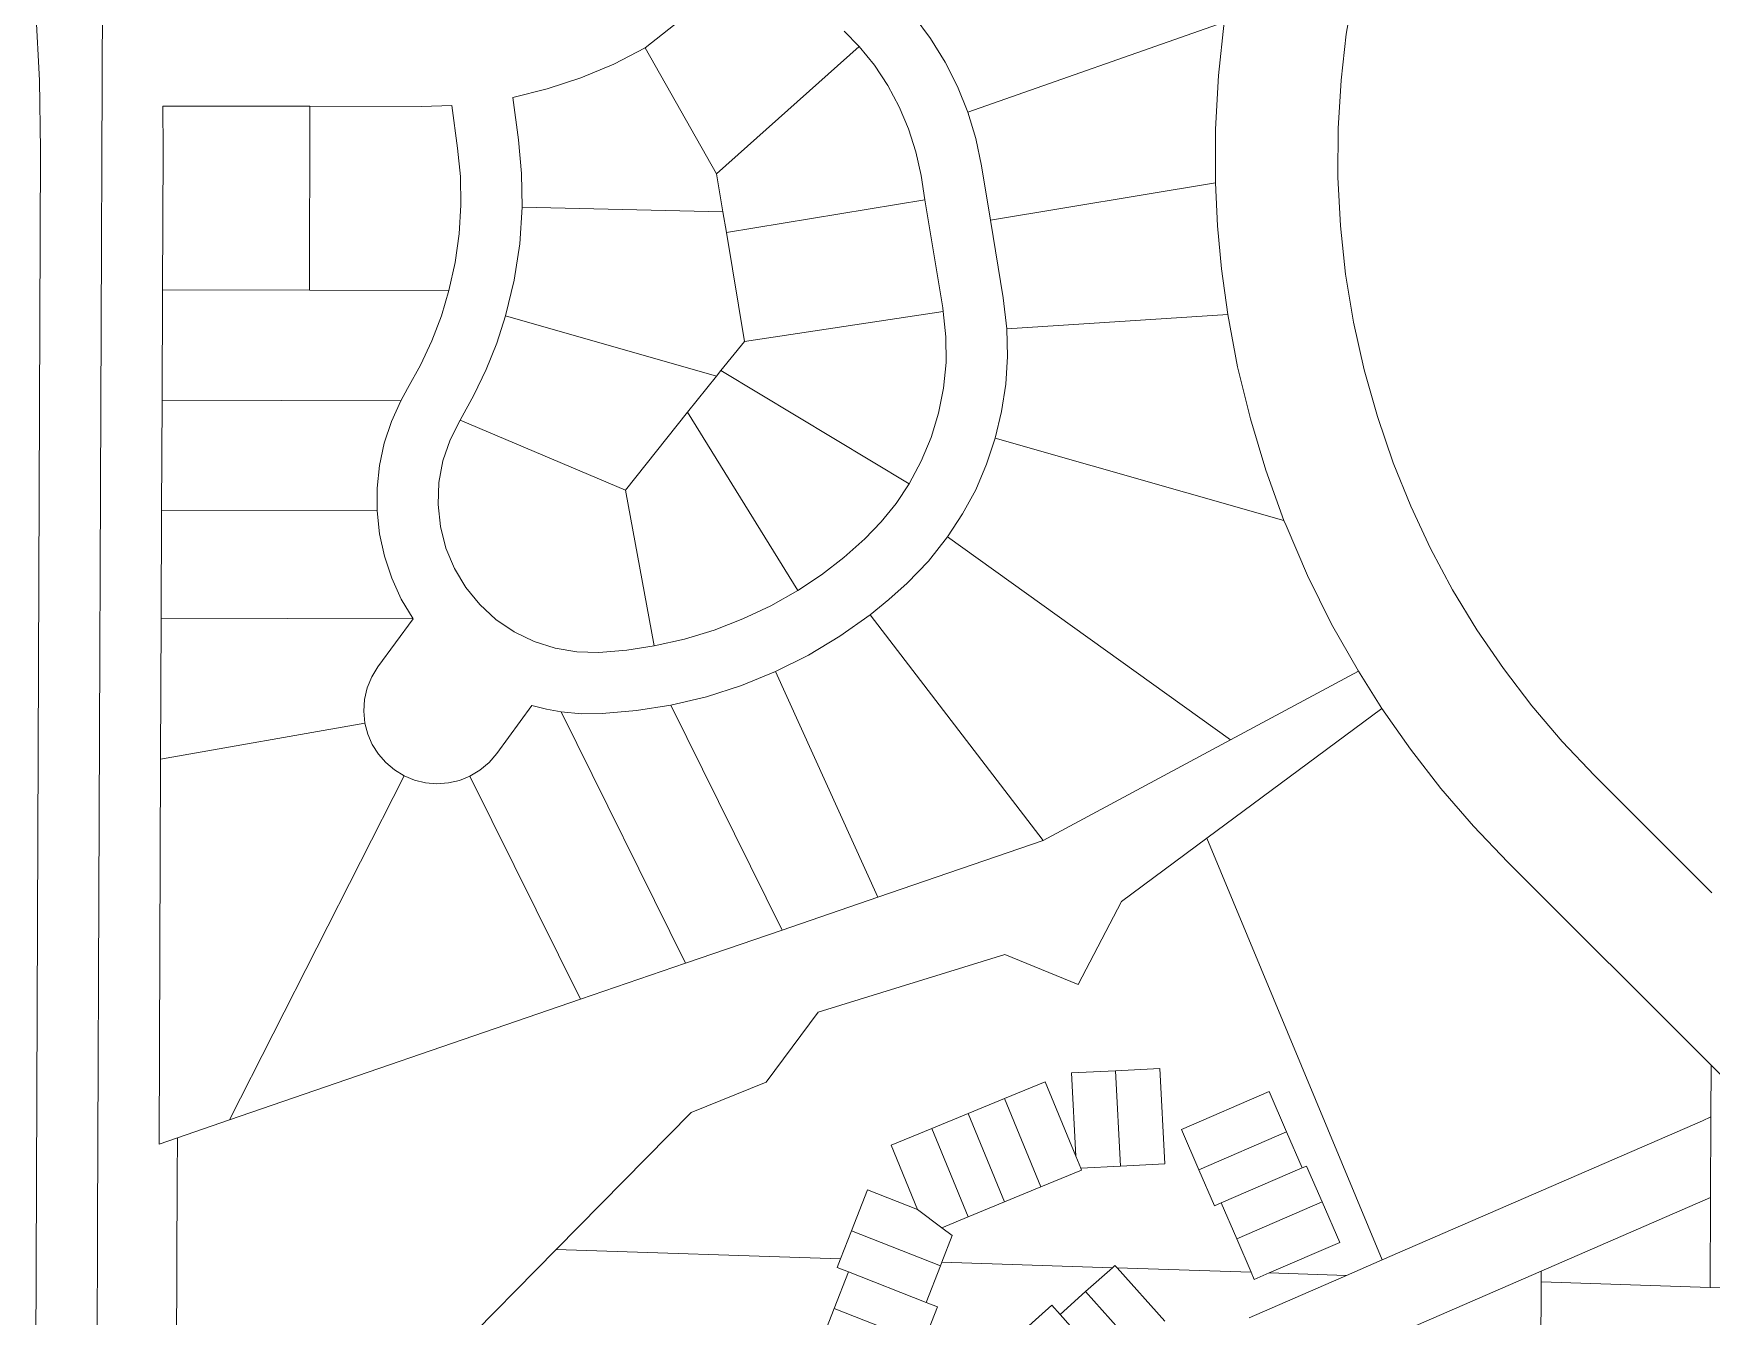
# Model space of a CAD drawing. Header units: feet. Extents: x 2741712 to 2750472, y 1004852 to 1013442.
# Drawn here: x 2742174 to 2743543, y 1008601 to 1009648 of the extents above; entities that cross this region are included whole.
import ezdxf

# ---------------------------------------------------------------- set-up
doc = ezdxf.new("R2010")
doc.units = ezdxf.units.FT
doc.header["$LTSCALE"] = 0.015
doc.header["$MEASUREMENT"] = 0
doc.layers.add('Carver County Parcels', color=7, linetype='Continuous')

msp = doc.modelspace()

# ---------------------------------------------------------------- linework, layer by layer
at = {"layer": 'Carver County Parcels', "lineweight": 5, "ltscale": 100}
for p, q in [((2742226.1, 1008676.7), (2742231.2, 1009943.7)), ((2742763.5, 1009708.4), (2742673, 1009636.5)), ((2743251.1, 1009684.9), (2743244.8, 1009647.7)), ((2742175.7, 1009666.5), (2742178.8, 1009609.9)), ((2742892.3, 1009662.1), (2742905.7, 1009644)), ((2742936, 1009584), (2743145.3, 1009657.4)), ((2743140.5, 1009613.9), (2743145.3, 1009657.4)), ((2742847.5, 1009637.5), (2742835.2, 1009650.2)), ((2742905.7, 1009644), (2742917.5, 1009624.9)), ((2743244.8, 1009647.7), (2743240.6, 1009610.2)), ((2742673, 1009636.5), (2742647.3, 1009623.2)), ((2742731.2, 1009533.7), (2742673, 1009636.5)), ((2742731.2, 1009533.7), (2742847.5, 1009637.5)), ((2742847.5, 1009637.5), (2742847.5, 1009637.5)), ((2742859.9, 1009622.2), (2742847.5, 1009637.5)), ((2742647.3, 1009623.2), (2742620.5, 1009612)), ((2742870.8, 1009605.8), (2742859.9, 1009622.2)), ((2742917.5, 1009624.9), (2742927.7, 1009604.8)), ((2742178.8, 1009609.9), (2742179.6, 1009553.3)), ((2742593, 1009602.9), (2742564.8, 1009596)), ((2742620.5, 1009612), (2742593, 1009602.9)), ((2742880.2, 1009588.4), (2742870.8, 1009605.8)), ((2742927.7, 1009604.8), (2742936, 1009584)), ((2743138.2, 1009570.1), (2743140.5, 1009613.9)), ((2743240.6, 1009610.2), (2743238.2, 1009570.6)), ((2742399.3, 1009588.8), (2742279.3, 1009589)), ((2742279.3, 1009589), (2742279.6, 1009552.9)), ((2742399.3, 1009588.8), (2742399, 1009438.8)), ((2742399.3, 1009588.8), (2742399.3, 1009588.8)), ((2742490.3, 1009588.6), (2742399.3, 1009588.8)), ((2742515.2, 1009589.4), (2742490.3, 1009588.6)), ((2742519.9, 1009554.7), (2742515.2, 1009589.4)), ((2742564.8, 1009596), (2742569.4, 1009561.3)), ((2742887.8, 1009570.3), (2742880.2, 1009588.4)), ((2742936, 1009584), (2742942.6, 1009562.4)), ((2742569.4, 1009561.3), (2742572, 1009533.9)), ((2742893.8, 1009551.5), (2742887.8, 1009570.3)), ((2742942.6, 1009562.4), (2742947.2, 1009540.3)), ((2743138.2, 1009526.4), (2743138.2, 1009570.1)), ((2743238.2, 1009570.6), (2743238, 1009530.9)), ((2742179.6, 1009553.3), (2742173.9, 1008130.4)), ((2742279.6, 1009552.9), (2742279.2, 1009439)), ((2742522.1, 1009531.4), (2742519.9, 1009554.7)), ((2742897.9, 1009532.2), (2742893.8, 1009551.5)), ((2742572, 1009533.9), (2742572.5, 1009506.5)), ((2742947.2, 1009540.3), (2742954.5, 1009496)), ((2742522.5, 1009508), (2742522.1, 1009531.4)), ((2742736.3, 1009502.7), (2742731.2, 1009533.7)), ((2742731.2, 1009533.7), (2742731.2, 1009533.7)), ((2742901.1, 1009512.6), (2742897.9, 1009532.2)), ((2743138.2, 1009526.4), (2742954.5, 1009496)), ((2743138.2, 1009526.4), (2743138.2, 1009526.4)), ((2743139.8, 1009491.3), (2743138.2, 1009526.4)), ((2743238, 1009530.9), (2743240.1, 1009491.2)), ((2742521.1, 1009484.6), (2742522.5, 1009508)), ((2742901.1, 1009512.6), (2742739.1, 1009485.9)), ((2742901.1, 1009512.6), (2742901.1, 1009512.6)), ((2742915.7, 1009424.4), (2742901.1, 1009512.6)), ((2742572.5, 1009506.5), (2742570.5, 1009476.5)), ((2742572.5, 1009506.5), (2742736.3, 1009502.7)), ((2742736.3, 1009502.7), (2742739.1, 1009485.9)), ((2742736.3, 1009502.7), (2742736.3, 1009502.7)), ((2742954.5, 1009496), (2742965, 1009432.5)), ((2742517.8, 1009461.4), (2742521.1, 1009484.6)), ((2742753.8, 1009396.9), (2742739.1, 1009485.9)), ((2743143, 1009456.3), (2743139.8, 1009491.3)), ((2743240.1, 1009491.2), (2743244.3, 1009451.7)), ((2742570.5, 1009476.5), (2742566, 1009446.9)), ((2742512.8, 1009438.5), (2742517.8, 1009461.4)), ((2743148.1, 1009419), (2743143, 1009456.3)), ((2743244.3, 1009451.7), (2743250.8, 1009412.6)), ((2742279.2, 1009439), (2742278.8, 1009349)), ((2742279.2, 1009439), (2742399, 1009438.8)), ((2742512.8, 1009438.5), (2742399, 1009438.8)), ((2742399, 1009438.8), (2742399, 1009438.8)), ((2742506.6, 1009417.7), (2742512.8, 1009438.5)), ((2742512.8, 1009438.5), (2742512.8, 1009438.5)), ((2742566, 1009446.9), (2742559, 1009417.7)), ((2742965, 1009432.5), (2742967.9, 1009407.1)), ((2742498.8, 1009397.3), (2742506.6, 1009417.7)), ((2742559, 1009417.7), (2742551.8, 1009395.6)), ((2742559, 1009417.7), (2742731, 1009368.5)), ((2742753.8, 1009396.9), (2742916.1, 1009421.4)), ((2742916.1, 1009421.4), (2742915.7, 1009424.4)), ((2742916.1, 1009421.4), (2742916.1, 1009421.4)), ((2742918.2, 1009400.6), (2742916.1, 1009421.4)), ((2743148.1, 1009419), (2742967.9, 1009407.1)), ((2743148.1, 1009419), (2743148.1, 1009419)), ((2743156.2, 1009376.1), (2743148.1, 1009419)), ((2743250.8, 1009412.6), (2743259.4, 1009373.8)), ((2742489.7, 1009377.5), (2742498.8, 1009397.3)), ((2742918.3, 1009379.7), (2742918.2, 1009400.6)), ((2742967.9, 1009407.1), (2742968.4, 1009384.6)), ((2742551.8, 1009395.6), (2742543.2, 1009374)), ((2742734.7, 1009373.1), (2742753.8, 1009396.9)), ((2742968.4, 1009384.6), (2742967, 1009362.2)), ((2742479.1, 1009358.5), (2742489.7, 1009377.5)), ((2742543.2, 1009374), (2742533.2, 1009353)), ((2742734.7, 1009373.1), (2742731, 1009368.5)), ((2742734.7, 1009373.1), (2742888.2, 1009280.7)), ((2742916.2, 1009358.9), (2742918.3, 1009379.7)), ((2743166.6, 1009333.7), (2743156.2, 1009376.1)), ((2743259.4, 1009373.8), (2743270.2, 1009335.6)), ((2742473.5, 1009348.6), (2742479.1, 1009358.5)), ((2742707.5, 1009339.1), (2742731, 1009368.5)), ((2742731, 1009368.5), (2742731, 1009368.5)), ((2742912.2, 1009338.4), (2742916.2, 1009358.9)), ((2742967, 1009362.2), (2742963.7, 1009339.9)), ((2742278.8, 1009349), (2742278.4, 1009259.1)), ((2742278.8, 1009349), (2742473.5, 1009348.6)), ((2742465.9, 1009331.7), (2742473.5, 1009348.6)), ((2742473.5, 1009348.6), (2742473.5, 1009348.6)), ((2742533.2, 1009353), (2742521.9, 1009332.7)), ((2742460, 1009314), (2742465.9, 1009331.7)), ((2742521.9, 1009332.7), (2742513.7, 1009316.6)), ((2742656.7, 1009275.5), (2742521.9, 1009332.7)), ((2742707.5, 1009339.1), (2742656.7, 1009275.5)), ((2742797.4, 1009193.8), (2742707.5, 1009339.1)), ((2742906.1, 1009318.5), (2742912.2, 1009338.4)), ((2742963.7, 1009339.9), (2742958.5, 1009318)), ((2743179.2, 1009291.9), (2743166.6, 1009333.7)), ((2743270.2, 1009335.6), (2743283, 1009298)), ((2742513.7, 1009316.6), (2742507.9, 1009299.5)), ((2742898.1, 1009299.2), (2742906.1, 1009318.5)), ((2742958.5, 1009318), (2742951.4, 1009296.7)), ((2743194, 1009250.8), (2742958.5, 1009318)), ((2742456.1, 1009295.8), (2742460, 1009314)), ((2742454.1, 1009277.3), (2742456.1, 1009295.8)), ((2742507.9, 1009299.5), (2742504.6, 1009281.8)), ((2742888.2, 1009280.7), (2742898.1, 1009299.2)), ((2742951.4, 1009296.7), (2742942.5, 1009276)), ((2743194, 1009250.8), (2743179.2, 1009291.9)), ((2743283, 1009298), (2743297.4, 1009262.6)), ((2742454.1, 1009258.7), (2742454.1, 1009277.3)), ((2742504.6, 1009281.8), (2742504, 1009263.8)), ((2742656.7, 1009275.5), (2742680.3, 1009148.5)), ((2742656.7, 1009275.5), (2742656.7, 1009275.5)), ((2742877.6, 1009264.7), (2742888.2, 1009280.7)), ((2742888.2, 1009280.7), (2742888.2, 1009280.7)), ((2742942.5, 1009276), (2742931.8, 1009256.2)), ((2742504, 1009263.8), (2742505.9, 1009245.9)), ((2742865.5, 1009249.7), (2742877.6, 1009264.7)), ((2743297.4, 1009262.6), (2743313.6, 1009228)), ((2742278.4, 1009259.1), (2742278.1, 1009171.1)), ((2742278.4, 1009259.1), (2742454.1, 1009258.7)), ((2742456.2, 1009240), (2742454.1, 1009258.7)), ((2742454.1, 1009258.7), (2742454.1, 1009258.7)), ((2742852.2, 1009235.9), (2742865.5, 1009249.7)), ((2742931.8, 1009256.2), (2742919.5, 1009237.4)), ((2743194, 1009250.8), (2743194, 1009250.8)), ((2743195.7, 1009246.7), (2743194, 1009250.8)), ((2743213.2, 1009206), (2743195.7, 1009246.7)), ((2742460.2, 1009221.7), (2742456.2, 1009240)), ((2742505.9, 1009245.9), (2742510.3, 1009228.4)), ((2742834.9, 1009220.6), (2742852.2, 1009235.9)), ((2742919.5, 1009237.4), (2742903.9, 1009217.7)), ((2743150.5, 1009071.9), (2742919.5, 1009237.4)), ((2742466.1, 1009203.9), (2742460.2, 1009221.7)), ((2742510.3, 1009228.4), (2742517.3, 1009211.8)), ((2742816.6, 1009206.6), (2742834.9, 1009220.6)), ((2743313.6, 1009228), (2743331.6, 1009194.3)), ((2742517.3, 1009211.8), (2742526.5, 1009196.3)), ((2742797.4, 1009193.8), (2742816.6, 1009206.6)), ((2742903.9, 1009217.7), (2742886.5, 1009199.6)), ((2743232.9, 1009166.3), (2743213.2, 1009206)), ((2742473.9, 1009186.8), (2742466.1, 1009203.9)), ((2742526.5, 1009196.3), (2742537.9, 1009182.4)), ((2742775.4, 1009181.3), (2742797.4, 1009193.8)), ((2742797.4, 1009193.8), (2742797.4, 1009193.8)), ((2742886.5, 1009199.6), (2742871.7, 1009186.3)), ((2743331.6, 1009194.3), (2743351.4, 1009161.6)), ((2742483.5, 1009170.6), (2742473.9, 1009186.8)), ((2742537.9, 1009182.4), (2742551.1, 1009170.2)), ((2742752.6, 1009170.5), (2742775.4, 1009181.3)), ((2742871.7, 1009186.3), (2742856.3, 1009173.8)), ((2742278.1, 1009171.1), (2742277.6, 1009056.1)), ((2742483.5, 1009170.6), (2742278.1, 1009171.1)), ((2742454.9, 1009131.4), (2742483.5, 1009170.6)), ((2742483.5, 1009170.6), (2742483.5, 1009170.6)), ((2742551.1, 1009170.2), (2742566, 1009160)), ((2742729.1, 1009161.4), (2742752.6, 1009170.5)), ((2742856.3, 1009173.8), (2742831.8, 1009156.4)), ((2742856.3, 1009173.8), (2742997.6, 1008989.9)), ((2743254.7, 1009127.8), (2743232.9, 1009166.3)), ((2742566, 1009160), (2742582.2, 1009152.1)), ((2742582.2, 1009152.1), (2742599.4, 1009146.6)), ((2742680.3, 1009148.5), (2742704.9, 1009154.1)), ((2742704.9, 1009154.1), (2742729.1, 1009161.4)), ((2742831.8, 1009156.4), (2742806.1, 1009141)), ((2743351.4, 1009161.6), (2743373, 1009130)), ((2742599.4, 1009146.6), (2742617.1, 1009143.6)), ((2742617.1, 1009143.6), (2742635.1, 1009143.2)), ((2742635.1, 1009143.2), (2742657.8, 1009145.1)), ((2742657.8, 1009145.1), (2742680.3, 1009148.5)), ((2742806.1, 1009141), (2742779.2, 1009127.6)), ((2742449.8, 1009123.2), (2742454.9, 1009131.4)), ((2742779.2, 1009127.6), (2742751.5, 1009116.3)), ((2742779.2, 1009127.6), (2742862.6, 1008943.5)), ((2743150.5, 1009071.9), (2743254.7, 1009127.8)), ((2743273.8, 1009097.6), (2743254.7, 1009127.8)), ((2743373, 1009130), (2743396.2, 1009099.7)), ((2742444, 1009104.8), (2742446.1, 1009114.2)), ((2742446.1, 1009114.2), (2742449.8, 1009123.2)), ((2742751.5, 1009116.3), (2742722.9, 1009107.1)), ((2742443.3, 1009095.2), (2742444, 1009104.8)), ((2742580.4, 1009099.9), (2742551.8, 1009060.7)), ((2742592.3, 1009096.9), (2742580.4, 1009099.9)), ((2742604.3, 1009094.8), (2742592.3, 1009096.9)), ((2742693.8, 1009100.2), (2742665.8, 1009095.7)), ((2742722.9, 1009107.1), (2742693.8, 1009100.2)), ((2742693.8, 1009100.2), (2742784.5, 1008916.7)), ((2743131.2, 1008991.8), (2743273.8, 1009097.6)), ((2743273.8, 1009097.6), (2743273.8, 1009097.6)), ((2743297.1, 1009064.3), (2743273.8, 1009097.6)), ((2743396.2, 1009099.7), (2743421, 1009070.6)), ((2742277.6, 1009056.1), (2742444.2, 1009085.6)), ((2742444.2, 1009085.6), (2742443.3, 1009095.2)), ((2742446.6, 1009076.6), (2742444.2, 1009085.6)), ((2742705.7, 1008889.6), (2742604.3, 1009094.8)), ((2742604.3, 1009094.8), (2742604.3, 1009094.8)), ((2742620.9, 1009093.2), (2742604.3, 1009094.8)), ((2742637.7, 1009093.3), (2742620.9, 1009093.2)), ((2742665.8, 1009095.7), (2742637.7, 1009093.3)), ((2742450.2, 1009068.1), (2742446.6, 1009076.6)), ((2742997.6, 1008989.9), (2743150.5, 1009071.9)), ((2743150.5, 1009071.9), (2743150.5, 1009071.9)), ((2743421, 1009070.6), (2743447.3, 1009042.8)), ((2742277.6, 1009056.1), (2742276.3, 1008742.1)), ((2742455.2, 1009060.2), (2742450.2, 1009068.1)), ((2742461.2, 1009053.3), (2742455.2, 1009060.2)), ((2742551.8, 1009060.7), (2742545.5, 1009053.4)), ((2743322.1, 1009032.3), (2743297.1, 1009064.3)), ((2742333.8, 1008761.9), (2742476.2, 1009042.5)), ((2742468.3, 1009047.3), (2742461.2, 1009053.3)), ((2742476.2, 1009042.5), (2742468.3, 1009047.3)), ((2742476.2, 1009042.5), (2742476.2, 1009042.5)), ((2742484.8, 1009039), (2742476.2, 1009042.5)), ((2742529.9, 1009042.2), (2742521.3, 1009038.8)), ((2742538.1, 1009047.2), (2742529.9, 1009042.2)), ((2742529.9, 1009042.2), (2742620.1, 1008860.2)), ((2742529.9, 1009042.2), (2742529.9, 1009042.2)), ((2742545.5, 1009053.4), (2742538.1, 1009047.2)), ((2743447.3, 1009042.8), (2743543, 1008947.2)), ((2742493.8, 1009036.8), (2742484.8, 1009039)), ((2742503, 1009036), (2742493.8, 1009036.8)), ((2742512.3, 1009036.7), (2742503, 1009036)), ((2742521.3, 1009038.8), (2742512.3, 1009036.7)), ((2743348.6, 1009001.5), (2743322.1, 1009032.3)), ((2743376.6, 1008972.1), (2743348.6, 1009001.5)), ((2742862.6, 1008943.5), (2742997.6, 1008989.9)), ((2742997.6, 1008989.9), (2742997.6, 1008989.9)), ((2743131.2, 1008991.8), (2743061.4, 1008940)), ((2743274.2, 1008647.6), (2743131.2, 1008991.8)), ((2743542.4, 1008806.5), (2743376.6, 1008972.1)), ((2742862.6, 1008943.5), (2742784.5, 1008916.7)), ((2742862.6, 1008943.5), (2742862.6, 1008943.5)), ((2743061.4, 1008940), (2743026, 1008872.3)), ((2742705.7, 1008889.6), (2742784.5, 1008916.7)), ((2742784.5, 1008916.7), (2742784.5, 1008916.7)), ((2742813.9, 1008849.6), (2742966.2, 1008896.8)), ((2743026, 1008872.3), (2742966.2, 1008896.8)), ((2742620.1, 1008860.2), (2742705.7, 1008889.6)), ((2742620.1, 1008860.2), (2742333.8, 1008761.9)), ((2742813.9, 1008849.6), (2742771.5, 1008792.7)), ((2743020.8, 1008800.1), (2743056.7, 1008801.9)), ((2743024.3, 1008732.2), (2743020.8, 1008800.1)), ((2743092.7, 1008803.8), (2743056.7, 1008801.9)), ((2743056.7, 1008801.9), (2743060.7, 1008724.1)), ((2743096.7, 1008725.9), (2743092.7, 1008803.8)), ((2743542.4, 1008806.5), (2743542.3, 1008764.3)), ((2743542.4, 1008806.5), (2743542.4, 1008806.5)), ((2743656.8, 1008692.3), (2743542.4, 1008806.5)), ((2742710.4, 1008767.8), (2742771.5, 1008792.7)), ((2742965.9, 1008779.3), (2742999.2, 1008793)), ((2742999.2, 1008793), (2743024.3, 1008732.2)), ((2743110.3, 1008754.1), (2743181.9, 1008785.1)), ((2743196.2, 1008752), (2743181.9, 1008785.1)), ((2742710.4, 1008767.8), (2742600.3, 1008656.1)), ((2742965.9, 1008779.3), (2742936.3, 1008767.1)), ((2742995.6, 1008707.2), (2742965.9, 1008779.3)), ((2742333.8, 1008761.9), (2742291.4, 1008747.3)), ((2742873.5, 1008741.2), (2742906.7, 1008754.9)), ((2742906.7, 1008754.9), (2742936.3, 1008767.1)), ((2742936.5, 1008682.8), (2742906.7, 1008754.9)), ((2742966.1, 1008695), (2742936.3, 1008767.1)), ((2743124.6, 1008721.1), (2743110.3, 1008754.1)), ((2743274.2, 1008647.6), (2743535.4, 1008761.1)), ((2743535.4, 1008761.1), (2743542.3, 1008764.3)), ((2743542.3, 1008764.3), (2743542, 1008698.5)), ((2742276.3, 1008742.1), (2742291.4, 1008747.3)), ((2742291.4, 1008747.3), (2742291.2, 1008715)), ((2742873.5, 1008741.2), (2742895.1, 1008688.7)), ((2743196.2, 1008752), (2743124.6, 1008721.1)), ((2743196.2, 1008752), (2743208.9, 1008722.7)), ((2743196.2, 1008752), (2743196.2, 1008752)), ((2743024.3, 1008732.2), (2743028.3, 1008722.4)), ((2743024.3, 1008732.2), (2743024.3, 1008732.2)), ((2742291.2, 1008715), (2742289, 1008167.7)), ((2742995.6, 1008707.2), (2743028.9, 1008720.9)), ((2743028.3, 1008722.4), (2743060.7, 1008724.1)), ((2743028.9, 1008720.9), (2743028.3, 1008722.4)), ((2743060.7, 1008724.1), (2743096.7, 1008725.9)), ((2743060.7, 1008724.1), (2743060.7, 1008724.1)), ((2743096.7, 1008725.9), (2743096.7, 1008725.9)), ((2743124.6, 1008721.1), (2743137.3, 1008691.7)), ((2743208.9, 1008722.7), (2743142.8, 1008694.1)), ((2743208.9, 1008722.7), (2743212.5, 1008724.2)), ((2743208.9, 1008722.7), (2743208.9, 1008722.7)), ((2743212.5, 1008724.2), (2743225.2, 1008694.9)), ((2742854.3, 1008704.7), (2742841.1, 1008671.2)), ((2742854.3, 1008704.7), (2742895.1, 1008688.7)), ((2742966.1, 1008695), (2742995.6, 1008707.2)), ((2742995.6, 1008707.2), (2742995.6, 1008707.2)), ((2742914.9, 1008673.9), (2742895.1, 1008688.7)), ((2742895.1, 1008688.7), (2742895.1, 1008688.7)), ((2742966.1, 1008695), (2742936.5, 1008682.8)), ((2742966.1, 1008695), (2742966.1, 1008695)), ((2743137.3, 1008691.7), (2743142.8, 1008694.1)), ((2743155.5, 1008664.7), (2743142.8, 1008694.1)), ((2743155.5, 1008664.7), (2743225.2, 1008694.9)), ((2743225.2, 1008694.9), (2743225.2, 1008694.9)), ((2743239.5, 1008661.8), (2743225.2, 1008694.9)), ((2743542, 1008698.5), (2743403.8, 1008638.5)), ((2743542, 1008698.5), (2743541.7, 1008625.2)), ((2742221.4, 1007510.1), (2742226.1, 1008676.7)), ((2742914.9, 1008673.9), (2742936.5, 1008682.8)), ((2742923.4, 1008667.5), (2742914.9, 1008673.9)), ((2742936.5, 1008682.8), (2742936.5, 1008682.8)), ((2742832.2, 1008648.5), (2742841.1, 1008671.2)), ((2742913.7, 1008642.7), (2742841.1, 1008671.2)), ((2742914.9, 1008645.7), (2742923.4, 1008667.5)), ((2743167.3, 1008637.5), (2743155.5, 1008664.7)), ((2743239.5, 1008661.8), (2743182, 1008637)), ((2743239.5, 1008661.8), (2743239.5, 1008661.8)), ((2742494.6, 1008548.7), (2742600.3, 1008656.1)), ((2742600.3, 1008656.1), (2742832.2, 1008648.5)), ((2742832.2, 1008648.5), (2742829.4, 1008641.5)), ((2742832.2, 1008648.5), (2742832.2, 1008648.5)), ((2742914.9, 1008645.7), (2742913.7, 1008642.7)), ((2743054, 1008641.2), (2742914.9, 1008645.7)), ((2743245.1, 1008634.9), (2743274.2, 1008647.6)), ((2743274.2, 1008647.6), (2743274.2, 1008647.6)), ((2742827, 1008608), (2742838.7, 1008637.8)), ((2742838.7, 1008637.8), (2742829.4, 1008641.5)), ((2742902, 1008612.9), (2742838.7, 1008637.8)), ((2742902, 1008612.9), (2742913.7, 1008642.7)), ((2742913.7, 1008642.7), (2742913.7, 1008642.7)), ((2743032.2, 1008621.7), (2743054, 1008641.2)), ((2743056.1, 1008643), (2743054, 1008641.2)), ((2743056.1, 1008643), (2743057.8, 1008641.1)), ((2743096.7, 1008597.5), (2743057.8, 1008641.1)), ((2743057.8, 1008641.1), (2743057.8, 1008641.1)), ((2743167.3, 1008637.5), (2743057.8, 1008641.1)), ((2743165.6, 1008600.4), (2743245.1, 1008634.9)), ((2743169.8, 1008631.7), (2743167.3, 1008637.5)), ((2743182, 1008637), (2743169.8, 1008631.7)), ((2743245.1, 1008634.9), (2743182, 1008637)), ((2743403.8, 1008638.5), (2743189.5, 1008545.4)), ((2743403.8, 1008629.7), (2743403.8, 1008638.5)), ((2743032.2, 1008621.7), (2743011.3, 1008603.1)), ((2743072.8, 1008576.2), (2743032.2, 1008621.7)), ((2743403.2, 1008327.3), (2743403.8, 1008629.7)), ((2743403.8, 1008629.7), (2743403.8, 1008629.7)), ((2743541.7, 1008625.2), (2743403.8, 1008629.7)), ((2743716.9, 1008623.2), (2743541.7, 1008625.2)), ((2743541.7, 1008625.2), (2743541.7, 1008625.2)), ((2742813.9, 1008574.5), (2742827, 1008608)), ((2742899.6, 1008579.5), (2742827, 1008608)), ((2742911.3, 1008609.3), (2742899.6, 1008579.5)), ((2742911.3, 1008609.3), (2742902, 1008612.9)), ((2742902, 1008612.9), (2742902, 1008612.9)), ((2743004.6, 1008610.6), (2742980.8, 1008589.3)), ((2743004.6, 1008610.6), (2743011.3, 1008603.1)), ((2743011.3, 1008603.1), (2743045.2, 1008565)), ((2743011.3, 1008603.1), (2743011.3, 1008603.1))]:
    msp.add_line(p, q, dxfattribs=at)

doc.saveas('drawing.dxf')
